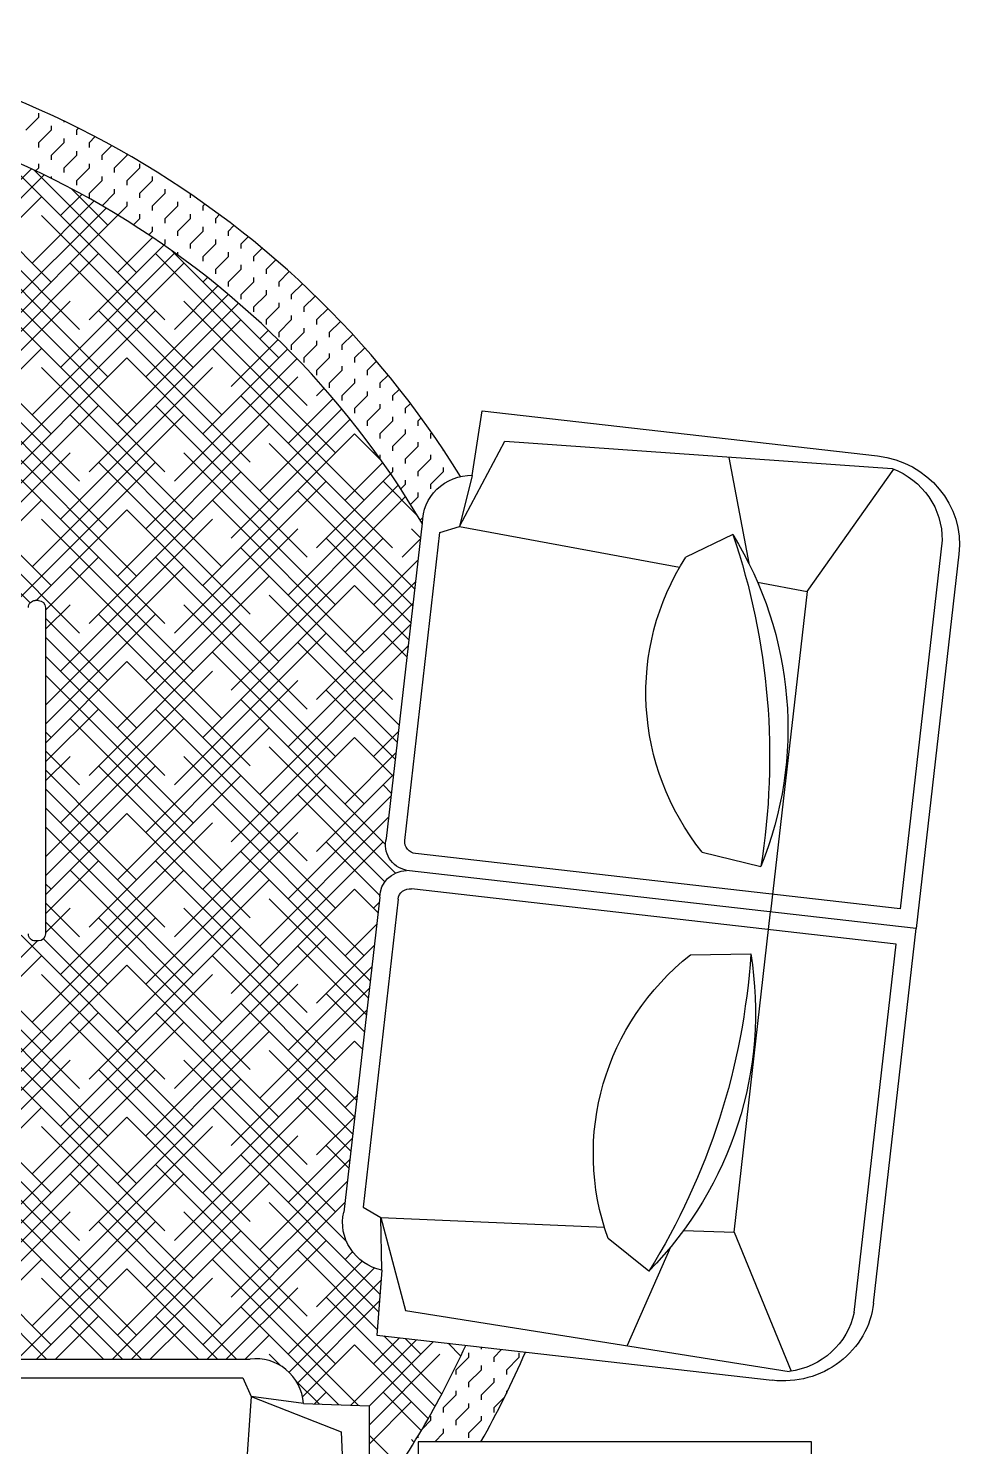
# Model space of a CAD drawing. Header units: inches. Extents: x 10.1 to 52.6, y 12.1 to 36.9.
# Drawn here: x 17.773 to 19.077, y 13.392 to 15.374 of the extents above; entities that cross this region are included whole.
import ezdxf

# ---------------------------------------------------------------- set-up
doc = ezdxf.new("R2010")
doc.units = ezdxf.units.IN
doc.header["$MEASUREMENT"] = 0
doc.layers.add('02', color=2, linetype='Continuous')

msp = doc.modelspace()

# ---------------------------------------------------------------- linework, layer by layer
at = {"layer": '02'}
for p, q in [((17.7866, 15.2492), (17.7689, 15.2316)), ((17.7866, 15.2555), (17.7866, 15.2492)), ((17.8219, 15.2446), (17.8219, 15.243)), ((17.5921, 15.2316), (17.8043, 15.0194)), ((17.8043, 15.2316), (17.7866, 15.2139)), ((17.8043, 15.2378), (17.8043, 15.2316)), ((17.8219, 15.2201), (17.8219, 15.2139)), ((17.8426, 15.2345), (17.8396, 15.2316)), ((17.8396, 15.2316), (17.8396, 15.2253)), ((17.866, 15.2226), (17.8573, 15.2139)), ((17.7866, 15.2139), (17.7866, 15.2076)), ((17.8219, 15.2139), (17.8043, 15.1962)), ((17.8396, 15.2025), (17.8396, 15.1962)), ((17.8573, 15.2139), (17.8573, 15.2076)), ((17.889, 15.2102), (17.875, 15.1962)), ((17.7866, 15.1848), (17.7866, 15.1785)), ((17.8043, 15.1962), (17.8043, 15.19)), ((17.8396, 15.1962), (17.8219, 15.1785)), ((17.8573, 15.1848), (17.8573, 15.1785)), ((17.875, 15.1962), (17.875, 15.19)), ((17.9103, 15.1962), (17.8927, 15.1785)), ((17.9103, 15.1983), (17.9103, 15.1962)), ((17.928, 15.1848), (17.928, 15.1785)), ((17.7947, 15.169), (17.6186, 14.9929)), ((17.6319, 15.1653), (17.844, 14.9531)), ((17.7767, 15.1775), (17.6584, 15.0592)), ((17.7512, 15.1785), (17.9634, 14.9664)), ((17.7806, 15.1757), (17.9236, 15.0327)), ((17.7866, 15.1785), (17.7827, 15.1747)), ((17.8043, 15.1671), (17.8043, 15.1643)), ((17.8219, 15.1785), (17.8219, 15.1723)), ((17.8573, 15.1785), (17.8396, 15.1608)), ((17.8396, 15.1608), (17.8396, 15.1546)), ((17.875, 15.1608), (17.8573, 15.1432)), ((17.875, 15.1671), (17.875, 15.1608)), ((17.8927, 15.1785), (17.8927, 15.1723)), ((17.928, 15.1785), (17.9103, 15.1608)), ((17.9103, 15.1608), (17.9103, 15.1546)), ((17.9457, 15.1608), (17.928, 15.1432)), ((17.9457, 15.1671), (17.9457, 15.1608)), ((17.8472, 15.1419), (17.8175, 15.1122)), ((17.8335, 15.1492), (17.8838, 15.099)), ((17.8573, 15.1432), (17.8573, 15.1369)), ((17.8927, 15.1432), (17.8755, 15.126)), ((17.8927, 15.1494), (17.8927, 15.1432)), ((17.928, 15.1432), (17.928, 15.1369)), ((17.9634, 15.1432), (17.9457, 15.1255)), ((17.9634, 15.1494), (17.9634, 15.1432)), ((17.981, 15.1547), (17.981, 15.1546)), ((17.9987, 15.1428), (17.9987, 15.1369)), ((17.791, 15.1387), (17.5789, 14.9266)), ((17.8811, 15.1227), (17.738, 14.9797)), ((17.8642, 15.1324), (17.7777, 15.0459)), ((17.9103, 15.1255), (17.8977, 15.1128)), ((17.9103, 15.1317), (17.9103, 15.1255)), ((17.9457, 15.1255), (17.9457, 15.1192)), ((17.981, 15.1255), (17.9634, 15.1078)), ((17.981, 15.1317), (17.981, 15.1255)), ((18.0193, 15.1284), (18.0164, 15.1255)), ((18.0164, 15.1255), (18.0164, 15.1192)), ((17.8977, 15.1128), (17.6982, 14.9134)), ((17.791, 15.1122), (18.0031, 14.9001)), ((17.928, 15.1078), (17.9195, 15.0993)), ((17.928, 15.1141), (17.928, 15.1078)), ((17.9634, 15.1078), (17.9634, 15.1016)), ((17.9987, 15.1078), (17.981, 15.0901)), ((17.9987, 15.1141), (17.9987, 15.1078)), ((18.0398, 15.1136), (18.0341, 15.1078)), ((18.0341, 15.1078), (18.0341, 15.1016)), ((17.6717, 15.099), (17.8838, 14.8868)), ((17.9462, 15.0818), (17.8971, 15.0327)), ((17.9457, 15.0901), (17.9409, 15.0853)), ((17.9457, 15.0964), (17.9457, 15.0901)), ((17.981, 15.0901), (17.981, 15.0839)), ((18.0164, 15.0901), (17.9987, 15.0725)), ((18.0164, 15.0964), (18.0164, 15.0901)), ((18.0599, 15.0983), (18.0518, 15.0901)), ((18.0518, 15.0901), (18.0518, 15.0839)), ((18.0797, 15.0828), (18.0694, 15.0725)), ((17.9634, 15.0725), (17.8573, 14.9664)), ((17.9634, 15.0787), (17.9634, 15.0725)), ((17.9717, 15.0642), (18.1225, 14.9134)), ((17.9987, 15.0725), (17.9987, 15.0662)), ((18.0341, 15.0725), (18.0164, 15.0548)), ((18.0341, 15.0787), (18.0341, 15.0725)), ((18.0694, 15.0725), (18.0694, 15.0662)), ((18.0992, 15.0669), (18.0871, 15.0548)), ((17.8706, 15.0592), (17.6584, 14.8471)), ((17.9899, 15.0459), (17.7777, 14.8338)), ((17.9774, 15.06), (17.8175, 14.9001)), ((17.8308, 15.0459), (18.0429, 14.8338)), ((17.9501, 15.0592), (18.1622, 14.8471)), ((17.981, 15.061), (17.981, 15.0574)), ((18.0164, 15.0548), (18.0164, 15.0485)), ((18.0518, 15.0548), (18.0341, 15.0371)), ((18.0518, 15.061), (18.0518, 15.0548)), ((18.0694, 15.0434), (18.0694, 15.0371)), ((18.0871, 15.0548), (18.0871, 15.0485)), ((18.1183, 15.0506), (18.1048, 15.0371)), ((17.7115, 15.0327), (17.9236, 14.8206)), ((18.0228, 15.0258), (18.0164, 15.0194)), ((18.0341, 15.0371), (18.0341, 15.0309)), ((18.0694, 15.0371), (18.0518, 15.0194)), ((18.0871, 15.0257), (18.0871, 15.0194)), ((18.1048, 15.0371), (18.1048, 15.0309)), ((18.1371, 15.0341), (18.1225, 15.0194)), ((17.5921, 15.0194), (17.8043, 14.8073)), ((18.0375, 15.014), (17.9766, 14.9531)), ((18.0518, 15.0194), (18.0518, 15.0132)), ((18.0871, 15.0194), (18.0694, 15.0017)), ((18.1048, 15.008), (18.1048, 15.0017)), ((18.1225, 15.0194), (18.1225, 15.0132)), ((18.1555, 15.0171), (18.1401, 15.0017)), ((17.8308, 14.9929), (17.6186, 14.7808)), ((18.0663, 14.9898), (17.8971, 14.8206)), ((18.052, 15.002), (17.9368, 14.8868)), ((17.9899, 14.9929), (18.202, 14.7808)), ((18.0694, 15.0017), (18.0694, 14.9955)), ((18.1048, 15.0017), (18.0871, 14.9841)), ((18.0871, 14.9841), (18.0871, 14.9778)), ((18.1225, 14.9841), (18.1048, 14.9664)), ((18.1225, 14.9903), (18.1225, 14.9841)), ((18.1401, 15.0017), (18.1401, 14.9955)), ((18.1736, 14.9999), (18.1578, 14.9841)), ((18.1578, 14.9841), (18.1578, 14.9778)), ((18.1914, 14.9823), (18.1755, 14.9664)), ((17.9501, 14.9797), (17.738, 14.7675)), ((17.7512, 14.9664), (17.9634, 14.7543)), ((18.0694, 14.9664), (17.8573, 14.7543)), ((17.8706, 14.9797), (18.0827, 14.7675)), ((18.1048, 14.9664), (18.1048, 14.9601)), ((18.1401, 14.9664), (18.1225, 14.9487)), ((18.1401, 14.9726), (18.1401, 14.9664)), ((18.1755, 14.9664), (18.1755, 14.9601)), ((18.2089, 14.9644), (18.1932, 14.9487)), ((17.6319, 14.9531), (17.844, 14.741)), ((18.108, 14.952), (18.0959, 14.9399)), ((18.1225, 14.9487), (18.1225, 14.9425)), ((18.1578, 14.9487), (18.1401, 14.931)), ((18.1578, 14.955), (18.1578, 14.9487)), ((18.1932, 14.9487), (18.1932, 14.9425)), ((18.226, 14.9462), (18.2108, 14.931)), ((17.791, 14.9266), (17.5789, 14.7145)), ((18.1349, 14.9258), (18.0164, 14.8073)), ((18.0297, 14.9266), (18.2418, 14.7145)), ((18.1216, 14.939), (18.0562, 14.8736)), ((18.1401, 14.931), (18.1401, 14.9248)), ((18.1755, 14.931), (18.1578, 14.9134)), ((18.1755, 14.9373), (18.1755, 14.931)), ((18.2108, 14.931), (18.2108, 14.9248)), ((18.2427, 14.9276), (18.2285, 14.9134)), ((17.9103, 14.9134), (17.6982, 14.7012)), ((17.9103, 14.9134), (18.1225, 14.7012)), ((18.148, 14.9123), (17.9766, 14.741)), ((18.1578, 14.9134), (18.1578, 14.9071)), ((18.1932, 14.9134), (18.1755, 14.8957)), ((18.1932, 14.9196), (18.1932, 14.9134)), ((18.2285, 14.9134), (18.2285, 14.9071)), ((18.2592, 14.9087), (18.2462, 14.8957)), ((17.6717, 14.8868), (17.8838, 14.6747)), ((17.791, 14.9001), (18.0031, 14.688)), ((18.0297, 14.9001), (17.8175, 14.688)), ((18.149, 14.8868), (17.9368, 14.6747)), ((18.1755, 14.8957), (18.1755, 14.8894)), ((18.2108, 14.8957), (18.1932, 14.878)), ((18.2108, 14.9019), (18.2108, 14.8957)), ((18.2285, 14.8843), (18.2285, 14.878)), ((18.2462, 14.8957), (18.2462, 14.8894)), ((18.2753, 14.8894), (18.2639, 14.878)), ((18.1861, 14.8709), (18.1755, 14.8603)), ((18.1932, 14.878), (18.1932, 14.8718)), ((18.2285, 14.878), (18.2108, 14.8603)), ((18.2462, 14.8666), (18.2462, 14.8603)), ((18.2639, 14.878), (18.2639, 14.8718)), ((18.2911, 14.8698), (18.2816, 14.8603)), ((17.8706, 14.8471), (17.6584, 14.6349)), ((17.9501, 14.8471), (18.1622, 14.6349)), ((18.0694, 14.8603), (18.2816, 14.6482)), ((18.1984, 14.8567), (18.1357, 14.794)), ((18.2108, 14.8603), (18.2108, 14.8541)), ((18.2462, 14.8603), (18.2285, 14.8426)), ((18.2639, 14.8489), (18.2639, 14.8426)), ((18.2816, 14.8603), (18.2816, 14.8541)), ((18.3065, 14.8499), (18.2992, 14.8426)), ((17.9899, 14.8338), (17.7777, 14.6217)), ((17.8308, 14.8338), (18.0429, 14.6217)), ((18.2224, 14.8277), (18.0562, 14.6615)), ((18.2105, 14.8423), (18.0959, 14.7277)), ((18.2285, 14.8426), (18.2285, 14.8364)), ((18.2639, 14.8426), (18.2462, 14.825)), ((18.2462, 14.825), (18.2462, 14.8187)), ((18.2816, 14.825), (18.2639, 14.8073)), ((18.2816, 14.8312), (18.2816, 14.825)), ((18.2992, 14.8426), (18.2992, 14.8364)), ((18.3216, 14.8296), (18.3169, 14.825)), ((18.3169, 14.825), (18.3169, 14.8187)), ((18.3931, 14.7493), (18.4069, 14.8394)), ((18.4069, 14.8394), (18.9596, 14.7764)), ((17.5921, 14.8073), (17.8043, 14.5952)), ((17.7115, 14.8206), (17.9236, 14.6084)), ((18.1092, 14.8206), (17.8971, 14.6084)), ((18.2285, 14.8073), (18.0164, 14.5952)), ((18.2285, 14.8073), (18.2661, 14.7697)), ((18.2639, 14.8073), (18.2639, 14.801)), ((18.2992, 14.8073), (18.2816, 14.7896)), ((18.2992, 14.8135), (18.2992, 14.8073)), ((18.3363, 14.809), (18.3346, 14.8073)), ((18.3346, 14.8073), (18.3346, 14.801)), ((18.1092, 14.794), (18.3129, 14.5903)), ((18.2816, 14.7896), (18.2816, 14.7834)), ((18.3169, 14.7896), (18.2992, 14.7719)), ((18.3169, 14.7959), (18.3169, 14.7896)), ((18.3523, 14.7856), (18.3523, 14.7834)), ((18.3751, 14.6778), (18.4384, 14.797)), ((18.4384, 14.797), (18.9799, 14.7588)), ((17.8308, 14.7808), (17.6747, 14.6247)), ((17.9501, 14.7675), (17.7559, 14.5733)), ((17.8706, 14.7675), (18.0827, 14.5554)), ((17.9899, 14.7808), (18.202, 14.5686)), ((18.2679, 14.7671), (18.2153, 14.7145)), ((18.2568, 14.7826), (18.255, 14.7808)), ((18.2639, 14.7782), (18.2639, 14.7728)), ((18.2992, 14.7719), (18.2992, 14.7657)), ((18.3346, 14.7719), (18.3169, 14.7543)), ((18.3346, 14.7782), (18.3346, 14.7719)), ((18.7517, 14.7742), (18.7794, 14.6268)), ((17.7512, 14.7543), (17.9634, 14.5421)), ((18.0694, 14.7543), (17.8573, 14.5421)), ((18.2816, 14.7543), (18.1755, 14.6482)), ((18.2816, 14.7605), (18.2816, 14.7543)), ((18.3169, 14.7543), (18.3169, 14.748)), ((18.3523, 14.7543), (18.3346, 14.7366)), ((18.3523, 14.7605), (18.3523, 14.7543)), ((18.3931, 14.7493), (18.3751, 14.6778)), ((18.8611, 14.5869), (18.9825, 14.7578)), ((17.6319, 14.741), (17.844, 14.5289)), ((18.1888, 14.741), (17.9766, 14.5289)), ((18.2895, 14.7356), (18.1357, 14.5819)), ((18.149, 14.7277), (18.3102, 14.5665)), ((18.2683, 14.741), (18.3166, 14.6927)), ((18.2992, 14.7366), (18.293, 14.7303)), ((18.2992, 14.7428), (18.2992, 14.7366)), ((18.3169, 14.7252), (18.3169, 14.7189)), ((18.3346, 14.7366), (18.3346, 14.7303)), ((17.791, 14.7145), (17.7012, 14.6247)), ((18.0297, 14.7145), (18.2418, 14.5024)), ((18.2999, 14.7196), (18.0959, 14.5156)), ((18.3169, 14.7189), (18.3067, 14.7087)), ((17.9103, 14.7012), (17.7836, 14.5745)), ((17.791, 14.688), (18.0031, 14.4758)), ((18.0297, 14.688), (17.8175, 14.4758)), ((17.9103, 14.7012), (18.1225, 14.4891)), ((18.3239, 14.6905), (18.3201, 14.6868)), ((18.149, 14.6747), (17.9368, 14.4626)), ((18.2732, 14.2419), (18.3234, 14.6824)), ((18.2987, 14.239), (18.3478, 14.6694)), ((18.3081, 14.6747), (18.321, 14.6617)), ((18.3478, 14.6694), (18.3751, 14.6778)), ((18.3751, 14.6778), (18.6828, 14.6209)), ((18.7574, 14.6666), (18.6915, 14.6351)), ((18.2683, 14.6615), (18.0562, 14.4493)), ((18.0694, 14.6482), (18.2816, 14.4361)), ((18.1888, 14.6615), (18.3075, 14.5427)), ((18.321, 14.6611), (18.2948, 14.6349)), ((19.0497, 14.6585), (18.9909, 14.1434)), ((17.8706, 14.6349), (17.7965, 14.5609)), ((17.9501, 14.6349), (18.1622, 14.4228)), ((18.3176, 14.6312), (18.255, 14.5686)), ((19.0733, 14.6392), (19.0137, 14.116)), ((17.9899, 14.6217), (17.7965, 14.4283)), ((17.8308, 14.6217), (18.0429, 14.4095)), ((18.1092, 14.6084), (17.8971, 14.3963)), ((17.7443, 14.602), (17.7751, 14.5713)), ((18.2285, 14.5952), (18.0164, 14.383)), ((18.3141, 14.6012), (18.2153, 14.5024)), ((18.2285, 14.5952), (18.3048, 14.5189)), ((18.7918, 14.6001), (18.8611, 14.5869)), ((18.8611, 14.5869), (18.81, 14.1392)), ((17.7869, 14.5745), (17.7821, 14.5745)), ((17.8308, 14.5686), (17.7965, 14.5344)), ((17.9899, 14.5686), (18.202, 14.3565)), ((18.1092, 14.5819), (18.2912, 14.3999)), ((18.3107, 14.5713), (18.1755, 14.4361)), ((17.7965, 14.5645), (17.7965, 14.1087)), ((17.9501, 14.5554), (17.7965, 14.4018)), ((17.7965, 14.5498), (17.8838, 14.4626)), ((17.8706, 14.5554), (18.0827, 14.3433)), ((18.0694, 14.5421), (17.8573, 14.33)), ((18.1888, 14.5289), (17.9766, 14.3167)), ((18.3073, 14.5414), (18.1357, 14.3698)), ((18.2683, 14.5289), (18.302, 14.4951)), ((17.7965, 14.5233), (17.9236, 14.3963)), ((18.3039, 14.5114), (18.0959, 14.3035)), ((18.149, 14.5156), (18.2885, 14.3761)), ((17.7965, 14.4968), (17.9634, 14.33)), ((17.9103, 14.4891), (17.7965, 14.3753)), ((17.9103, 14.4891), (18.1225, 14.277)), ((18.0297, 14.5024), (18.2418, 14.2902)), ((17.7965, 14.4703), (18.0031, 14.2637)), ((18.0297, 14.4758), (17.8175, 14.2637)), ((18.149, 14.4626), (17.9368, 14.2504)), ((18.2683, 14.4493), (18.0562, 14.2372)), ((18.1888, 14.4493), (18.2857, 14.3523)), ((18.0694, 14.4361), (18.2718, 14.2337)), ((17.8706, 14.4228), (17.7965, 14.3488)), ((17.9899, 14.4095), (17.7965, 14.2162)), ((17.8308, 14.4095), (18.0429, 14.1974)), ((17.9501, 14.4228), (18.1622, 14.2107)), ((17.7965, 14.3907), (17.8043, 14.383)), ((18.1092, 14.3963), (17.8971, 14.1842)), ((18.2902, 14.3917), (18.255, 14.3565)), ((18.2285, 14.383), (18.0164, 14.1709)), ((18.1092, 14.3698), (18.2855, 14.1935)), ((18.2285, 14.383), (18.283, 14.3285)), ((17.7965, 14.3642), (17.844, 14.3167)), ((17.8308, 14.3565), (17.7965, 14.3223)), ((17.9899, 14.3565), (18.202, 14.1444)), ((18.2868, 14.3618), (18.2153, 14.2902)), ((17.9501, 14.3433), (17.7965, 14.1897)), ((17.7965, 14.3377), (17.8838, 14.2504)), ((18.0694, 14.33), (17.8573, 14.1179)), ((17.8706, 14.3433), (18.0827, 14.1311)), ((18.2834, 14.3319), (18.1755, 14.2239)), ((17.7965, 14.3112), (17.9236, 14.1842)), ((18.1888, 14.3167), (17.9766, 14.1046)), ((18.2683, 14.3167), (18.2803, 14.3047)), ((18.0297, 14.2902), (18.2418, 14.0781)), ((18.28, 14.3019), (18.1357, 14.1576)), ((18.149, 14.3035), (18.2709, 14.1815)), ((17.7965, 14.2847), (17.9634, 14.1179)), ((17.9103, 14.277), (17.7965, 14.1632)), ((17.9103, 14.277), (18.1225, 14.0648)), ((18.2766, 14.272), (18.0959, 14.0913)), ((17.7965, 14.2582), (18.0031, 14.0516)), ((18.0297, 14.2637), (17.8175, 14.0516)), ((18.149, 14.2504), (17.9368, 14.0383)), ((18.2683, 14.2372), (18.0562, 14.0251)), ((18.1888, 14.2372), (18.2639, 14.1621)), ((17.8706, 14.2107), (17.7965, 14.1367)), ((17.9501, 14.2107), (18.1622, 13.9985)), ((18.0694, 14.2239), (18.2505, 14.0429)), ((18.9909, 14.1434), (18.3139, 14.2207)), ((18.7144, 14.2227), (18.7963, 14.2027)), ((17.9899, 14.1974), (17.7777, 13.9853)), ((17.8308, 14.1974), (18.0429, 13.9853)), ((19.0137, 14.116), (18.3009, 14.1973)), ((17.7965, 14.1786), (17.8043, 14.1709)), ((18.1092, 14.1842), (17.8971, 13.972)), ((18.2285, 14.1709), (18.0164, 13.9588)), ((18.2285, 14.1709), (18.2613, 14.1381)), ((18.9853, 14.0944), (18.3083, 14.1716)), ((17.7965, 14.1521), (17.844, 14.1046)), ((18.1092, 14.1576), (18.2477, 14.0191)), ((18.2638, 14.1601), (18.2136, 13.7196)), ((18.2894, 14.1572), (18.2403, 13.7268)), ((18.2629, 14.1523), (18.255, 14.1444)), ((17.9501, 14.1311), (17.738, 13.919)), ((17.8308, 14.1444), (17.7965, 14.1101)), ((17.8706, 14.1311), (18.0827, 13.919)), ((17.9899, 14.1444), (18.202, 13.9322)), ((18.759, 13.6916), (18.81, 14.1392)), ((17.7965, 14.1256), (17.8838, 14.0383)), ((18.0694, 14.1179), (17.8573, 13.9057)), ((18.2595, 14.1223), (18.2153, 14.0781)), ((18.954, 13.5928), (19.0137, 14.116)), ((17.7852, 14.0988), (17.748, 14.0616)), ((17.7624, 14.1067), (17.9634, 13.9057)), ((17.7869, 14.0988), (17.7821, 14.0988)), ((17.7938, 14.1018), (17.9236, 13.972)), ((18.1888, 14.1046), (17.9766, 13.8925)), ((18.149, 14.0913), (18.245, 13.9953)), ((18.2561, 14.0924), (18.1755, 14.0118)), ((18.9266, 13.5794), (18.9853, 14.0944)), ((17.791, 14.0781), (17.5789, 13.866)), ((18.0297, 14.0781), (18.2314, 13.8763)), ((18.698, 14.0795), (18.7823, 14.0805)), ((17.9103, 14.0648), (17.6982, 13.8527)), ((17.791, 14.0516), (18.0031, 13.8394)), ((18.0297, 14.0516), (17.8175, 13.8394)), ((17.9103, 14.0648), (18.1225, 13.8527)), ((18.2527, 14.0625), (18.1357, 13.9455)), ((17.6717, 14.0383), (17.8838, 13.8262)), ((17.688, 14.0485), (17.844, 13.8925)), ((17.7145, 14.0485), (17.8043, 13.9588)), ((18.149, 14.0383), (17.9368, 13.8262)), ((18.2493, 14.0325), (18.0959, 13.8792)), ((18.0694, 14.0118), (18.2287, 13.8525)), ((18.1888, 14.0251), (18.2423, 13.9715)), ((17.8706, 13.9985), (17.6584, 13.7864)), ((17.9501, 13.9985), (18.1622, 13.7864)), ((18.2459, 14.0026), (18.0562, 13.8129)), ((17.7115, 13.972), (17.9236, 13.7599)), ((17.9899, 13.9853), (17.7777, 13.7731)), ((17.8308, 13.9853), (18.0429, 13.7731)), ((18.1092, 13.972), (17.8971, 13.7599)), ((17.5921, 13.9588), (17.8043, 13.7466)), ((18.2285, 13.9588), (18.0164, 13.7466)), ((18.2285, 13.9588), (18.2396, 13.9477)), ((17.8308, 13.9322), (17.6186, 13.7201)), ((17.9899, 13.9322), (18.202, 13.7201)), ((18.1092, 13.9455), (18.226, 13.8287)), ((17.9501, 13.919), (17.738, 13.7069)), ((17.8706, 13.919), (18.0827, 13.7069)), ((17.6319, 13.8925), (17.844, 13.6803)), ((17.7512, 13.9057), (17.9634, 13.6936)), ((18.0694, 13.9057), (17.8573, 13.6936)), ((18.1888, 13.8925), (17.9766, 13.6803)), ((18.149, 13.8792), (18.2233, 13.8049)), ((18.2322, 13.8829), (18.2153, 13.866)), ((17.791, 13.866), (17.5789, 13.6538)), ((17.9103, 13.8527), (17.6982, 13.6406)), ((17.9103, 13.8527), (18.1225, 13.6406)), ((18.0297, 13.866), (18.2175, 13.6781)), ((18.2288, 13.853), (18.1755, 13.7997)), ((17.791, 13.8394), (18.0031, 13.6273)), ((18.0297, 13.8394), (17.8175, 13.6273)), ((17.6717, 13.8262), (17.8838, 13.6141)), ((18.149, 13.8262), (17.9368, 13.6141)), ((18.2254, 13.823), (18.1357, 13.7334)), ((18.0694, 13.7997), (18.2638, 13.6053)), ((18.1888, 13.8129), (18.2206, 13.7811)), ((17.8706, 13.7864), (17.6584, 13.5743)), ((17.9501, 13.7864), (18.1622, 13.5743)), ((18.222, 13.7931), (18.0959, 13.6671)), ((17.7115, 13.7599), (17.9236, 13.5478)), ((17.9899, 13.7731), (17.7777, 13.561)), ((17.8308, 13.7731), (18.0429, 13.561)), ((18.1092, 13.7599), (17.8971, 13.5478)), ((18.2185, 13.7632), (18.0562, 13.6008)), ((17.5921, 13.7466), (17.8043, 13.5345)), ((17.8308, 13.7201), (17.6218, 13.5112)), ((17.9899, 13.7201), (18.202, 13.508)), ((18.2151, 13.7332), (18.0164, 13.5345)), ((18.1092, 13.7334), (18.262, 13.5806)), ((18.2403, 13.7268), (18.265, 13.7125)), ((17.9501, 13.7069), (17.7574, 13.5141)), ((17.8706, 13.7069), (18.0633, 13.5141)), ((18.2664, 13.6387), (18.265, 13.7125)), ((18.265, 13.7125), (18.2998, 13.5821)), ((18.265, 13.7125), (18.5776, 13.6986)), ((18.6885, 13.6943), (18.759, 13.6916)), ((17.6319, 13.6803), (17.7981, 13.5141)), ((17.7512, 13.6936), (17.9307, 13.5141)), ((18.0694, 13.6936), (17.89, 13.5141)), ((18.1888, 13.6803), (18.0225, 13.5141)), ((18.64, 13.6373), (18.5829, 13.6828)), ((18.759, 13.6916), (18.8387, 13.4977)), ((18.149, 13.6671), (18.2601, 13.5559)), ((18.2258, 13.6643), (18.2153, 13.6538)), ((18.6102, 13.5338), (18.6704, 13.6711)), ((17.791, 13.6538), (17.6513, 13.5141)), ((17.9103, 13.6406), (17.7839, 13.5141)), ((17.9103, 13.6406), (18.0368, 13.5141)), ((18.0297, 13.6538), (18.2339, 13.4496)), ((18.2563, 13.6418), (18.1357, 13.5212)), ((18.2392, 13.6512), (18.1755, 13.5875)), ((18.2664, 13.6387), (18.2595, 13.5478)), ((17.791, 13.6273), (17.9042, 13.5141)), ((18.0297, 13.6273), (17.9165, 13.5141)), ((18.2653, 13.6243), (18.137, 13.496)), ((18.149, 13.6141), (18.0491, 13.5141)), ((18.2631, 13.5956), (18.1485, 13.4809)), ((18.1888, 13.6008), (18.3411, 13.4484)), ((18.0694, 13.5875), (18.2063, 13.4506)), ((18.2998, 13.5821), (18.836, 13.4973)), ((17.8706, 13.5743), (17.8104, 13.5141)), ((17.8308, 13.561), (17.8777, 13.5141)), ((17.9899, 13.561), (17.943, 13.5141)), ((17.9501, 13.5743), (18.0103, 13.5141)), ((18.1092, 13.5478), (18.0756, 13.5141)), ((18.3151, 13.5415), (18.2235, 13.45)), ((18.3389, 13.5388), (18.2487, 13.4486)), ((18.2913, 13.5442), (18.255, 13.508)), ((18.2595, 13.5478), (18.8122, 13.4848)), ((18.2694, 13.5467), (18.3504, 13.4656)), ((18.2993, 13.5433), (18.3213, 13.5212)), ((18.3592, 13.5365), (18.377, 13.5186)), ((18.1092, 13.5212), (18.1253, 13.5052)), ((18.2285, 13.5345), (18.1558, 13.4618)), ((18.2285, 13.5345), (18.3316, 13.4314)), ((18.3479, 13.5212), (18.2487, 13.4221)), ((18.3876, 13.5168), (18.3699, 13.4991)), ((18.3876, 13.5231), (18.3876, 13.5168)), ((18.4053, 13.5312), (18.4053, 13.5283)), ((18.4341, 13.5279), (18.423, 13.5168)), ((18.423, 13.5168), (18.423, 13.5106)), ((18.4583, 13.5168), (18.4407, 13.4991)), ((18.4583, 13.5231), (18.4583, 13.5168)), ((17.6374, 13.5141), (18.0825, 13.5141)), ((18.3699, 13.4991), (18.3699, 13.4929)), ((18.4053, 13.4991), (18.3876, 13.4815)), ((18.4053, 13.5054), (18.4053, 13.4991)), ((18.4407, 13.4991), (18.4407, 13.4929)), ((17.6374, 13.4884), (18.0723, 13.4884)), ((18.0723, 13.4884), (18.0838, 13.4623)), ((18.1469, 13.4835), (18.1788, 13.4517)), ((18.3876, 13.4815), (18.3876, 13.4752)), ((18.423, 13.4815), (18.4053, 13.4638)), ((18.423, 13.4877), (18.423, 13.4815)), ((18.0838, 13.4623), (18.062, 13.15)), ((18.1572, 13.4525), (18.0838, 13.4623)), ((18.0838, 13.4623), (18.2099, 13.4129)), ((18.1888, 13.4682), (18.1725, 13.4519)), ((18.2683, 13.4682), (18.3218, 13.4147)), ((18.3699, 13.4638), (18.3523, 13.4461)), ((18.3699, 13.47), (18.3699, 13.4638)), ((18.4053, 13.4638), (18.4053, 13.4575)), ((18.4381, 13.4612), (18.423, 13.4461)), ((18.4407, 13.47), (18.4407, 13.4664)), ((18.1572, 13.4525), (18.2487, 13.449)), ((18.3081, 13.455), (18.2487, 13.3955)), ((18.2487, 13.449), (18.2487, 12.8927)), ((18.3523, 13.4461), (18.3523, 13.4399)), ((18.3876, 13.4461), (18.3699, 13.4284)), ((18.3876, 13.4524), (18.3876, 13.4461)), ((18.423, 13.4461), (18.423, 13.4399)), ((18.3346, 13.4284), (18.3233, 13.4171)), ((18.3346, 13.4347), (18.3346, 13.4284)), ((18.3523, 13.417), (18.3523, 13.4108)), ((18.3699, 13.4284), (18.3699, 13.4222)), ((18.4053, 13.4284), (18.3876, 13.4108)), ((18.4053, 13.4347), (18.4053, 13.4284)), ((18.2099, 13.4129), (18.2335, 12.8705)), ((18.2487, 13.4083), (18.2816, 13.3754)), ((18.3081, 13.4019), (18.3119, 13.3981)), ((18.3169, 13.4064), (18.3169, 13.4045)), ((18.3523, 13.4108), (18.3405, 13.399)), ((18.3699, 13.3993), (18.3699, 13.399)), ((18.3876, 13.4108), (18.3876, 13.4045))]:
    msp.add_line(p, q, dxfattribs=at)
msp.add_lwpolyline([(18.8673, 13.399), (18.3173, 13.399), (18.3173, 12.849), (18.8673, 12.849)], close=True, dxfattribs=at)
for radius, start, end in [(1.3246, 31.8148, 147.4091), (1.2446, 30.5259, 147.7238), (1.2446, 323.2674, 335.5227), (1.3246, 330.5963, 336.6415)]:
    msp.add_arc((17.2512, 14.0493), radius, start, end, dxfattribs=at)
at = {"layer": '02', "extrusion": (0, 0, -1)}
for centre, major_axis, ratio, start_param, end_param in [((18.9456, 14.6538), (0.1277, -0.0146), 0.959913, 4.712389, 6.283185), ((18.3933, 14.6822), (0.0695, -0.0079), 0.959913, 3.026713, 4.60025), ((18.9413, 14.6619), (0.1077, -0.0123), 0.959913, 4.967546, 6.197907), ((17.7693, 14.3655), (1.0332, -0.1179), 0.959913, 5.858676, 6.328592), ((18.2809, 14.4006), (0.55, -0.0627), 0.959913, 5.641027, 6.546241), ((19.0149, 14.4421), (0.3769, -0.043), 0.959913, 2.377038, 3.58165), ((17.7821, 14.5645), (0, -0.00993), 0.967012, 1.570796, 3.141593), ((17.7869, 14.5645), (0, -0.00993), 0.967012, 3.141593, 4.712389), ((18.3087, 14.232), (0.0367, -0.0042), 0.959913, 1.675918, 3.306738), ((18.3157, 14.237), (0.017, -0.0019), 0.959913, 1.570796, 3.141593), ((18.3031, 14.1596), (0.039, -0.0045), 0.959913, 3.036407, 4.547308), ((18.3064, 14.1553), (0.017, -0.0019), 0.959913, 3.141593, 4.712389), ((17.7821, 14.1087), (0, -0.00993), 0.967012, 6.283185, 7.853982), ((17.7869, 14.1087), (0, -0.00993), 0.967012, 4.712389, 6.283185), ((18.9414, 13.798), (0.3769, -0.043), 0.959913, 2.701536, 3.906147), ((17.7451, 14.1532), (1.0332, -0.1179), 0.959913, 6.237779, 6.707694), ((18.2356, 14.0038), (0.55, -0.0627), 0.959913, 6.02013, 6.925343), ((18.2817, 13.7041), (0.0695, -0.0079), 0.959913, 1.682935, 3.256473), ((18.8262, 13.6074), (0.1277, -0.0146), 0.959913, 6.283185, 7.853982), ((18.8203, 13.6004), (0.1077, -0.0123), 0.959913, 0.085278, 1.315639)]:
    msp.add_ellipse(centre, major_axis=major_axis, ratio=ratio, start_param=start_param, end_param=end_param, dxfattribs=at)
at = {"layer": '02'}
msp.add_ellipse((18.0916, 13.4464), major_axis=(0, -0.0684), ratio=0.963768, start_param=1.660014, end_param=3.279394, dxfattribs=at)

doc.saveas('drawing.dxf')
